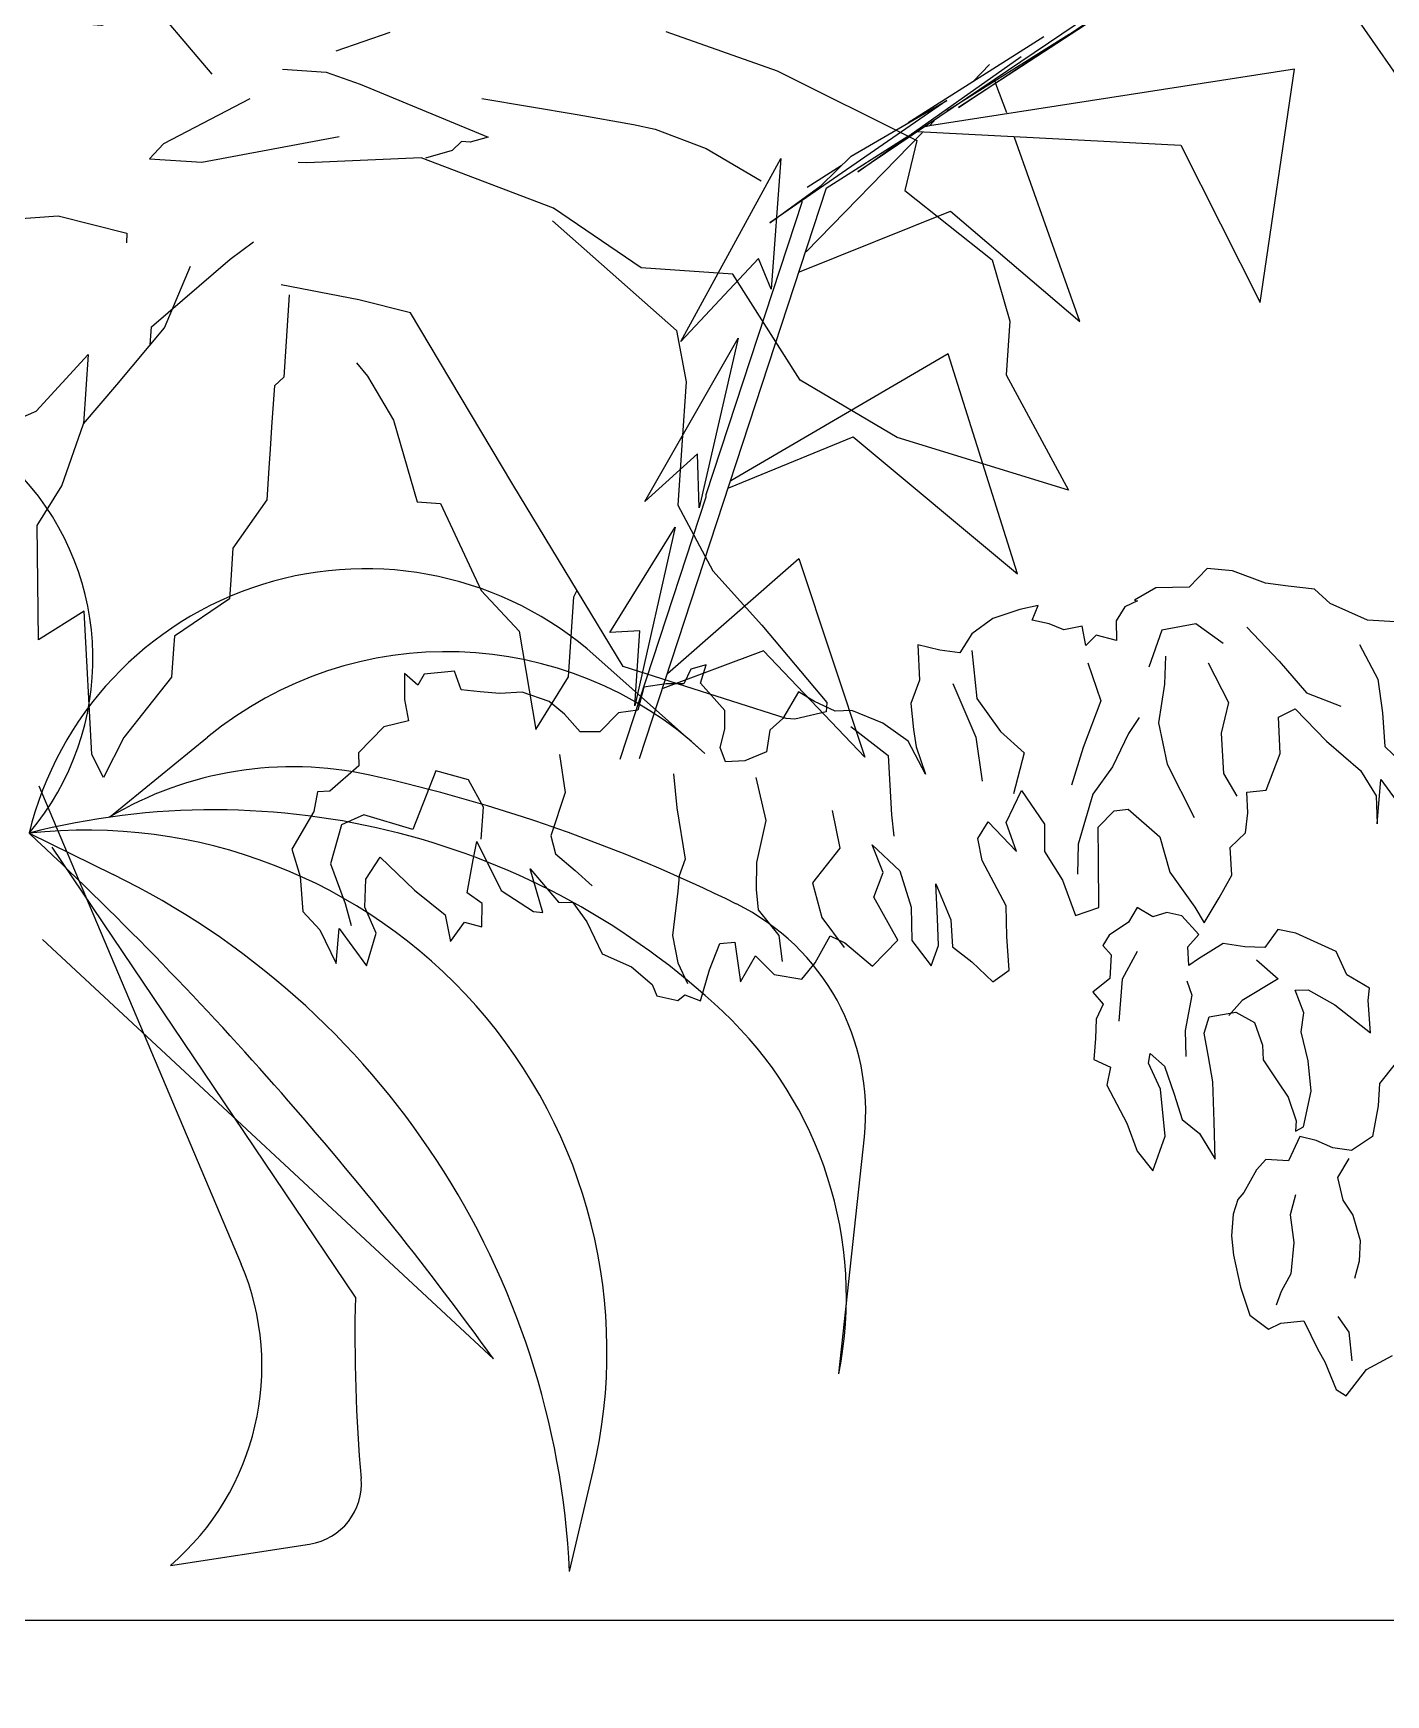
# Model space of a CAD drawing. Header units: millimetres. Extents: x 118878 to 201916, y 10986 to 20993.
# Drawn here: x 184452 to 184512.9, y 13839.6 to 13914.4 of the extents above; entities that cross this region are included whole.
import ezdxf

# ---------------------------------------------------------------- set-up
doc = ezdxf.new("R2010")
doc.units = ezdxf.units.MM
doc.header["$LTSCALE"] = 100
for name, color, linetype in [('0-DARPUSH', 213, 'Continuous'), ('3', 3, 'Continuous'), ('HA', 1, 'Continuous'), ('TREE', 83, 'Continuous')]:
    doc.layers.add(name, color=color, linetype=linetype)
doc.styles.add('QCADDimTextStyle', font='txt')
doc.dimstyles.new('QCADDimStyle', dxfattribs={"dimtxt": 20, "dimasz": 10, "dimexe": 0, "dimexo": 0, "dimgap": 5, "dimtad": 0, "dimtoh": 1, "dimdec": 0, "dimzin": 0, "dimdsep": 46, "dimtxsty": 'QCADDimTextStyle', "dimcen": 0.09, "dimclrt": 2, "dimadec": 0, "dimazin": 0, "dimtfac": 1, "dimtdec": 4, "dimtofl": 0, "dimtmove": 2, "dimatfit": 3, "dimfxl": 1, "dimtolj": 1, "dimtzin": 0, "dimarcsym": 0})

# ---------------------------------------------------------------- blocks, each defined once
blk = doc.blocks.new('A$C500044CD')
at = {"layer": 'TREE'}
for p, q in [((2.932, 1.12401), (2.7216, 0.96721)), ((2.7216, 0.96721), (2.8796, 1.08681)), ((2.8268, 1.05041), (2.6708, 0.93001)), ((2.9216, 1.03481), (2.9928, 0.94521)), ((2.6956, 0.95761), (2.764, 1.00721)), ((2.7772, 1.00921), (2.7156, 0.96481)), ((2.56549, 0.99726), (2.62518, 0.98038)), ((2.6708, 0.93001), (2.7528, 0.99601)), ((2.8968, 0.99841), (2.7048, 0.95601)), ((2.8864, 0.87481), (2.8968, 0.99841)), ((2.39305, 0.97629), (2.42067, 0.98783)), ((2.7364, 0.99081), (2.7284, 0.98121)), ((2.62518, 0.98038), (2.70089, 0.94846)), ((2.7404, 0.98081), (2.74, 0.98201)), ((2.74, 0.98201), (2.74, 0.98201)), ((2.7472, 0.96601), (2.7404, 0.98081)), ((2.7152, 0.97041), (2.6264, 0.90041)), ((2.6668, 0.93801), (2.7152, 0.97041)), ((2.36543, 0.96475), (2.38841, 0.96466)), ((2.38841, 0.96466), (2.40677, 0.95959)), ((2.40677, 0.95959), (2.47562, 0.93602)), ((2.47111, 0.95601), (2.52165, 0.95082)), ((2.7036, 0.95281), (2.6464, 0.88641)), ((2.7008, 0.95321), (2.8396, 0.95481)), ((2.7048, 0.95601), (2.7072, 0.95681)), ((2.7072, 0.95681), (2.71, 0.96041)), ((2.7924, 0.85881), (2.752, 0.95321)), ((2.8396, 0.95481), (2.8864, 0.87481)), ((2.52165, 0.95082), (2.55151, 0.94738)), ((2.55151, 0.94738), (2.56299, 0.94567)), ((2.56299, 0.94567), (2.59054, 0.93724)), ((2.6548, 0.92041), (2.696, 0.95041)), ((2.70089, 0.94846), (2.69619, 0.92185)), ((2.47562, 0.93602), (2.46642, 0.93273)), ((2.59054, 0.93724), (2.62035, 0.92214)), ((2.652, 0.92161), (2.6668, 0.93801)), ((2.45721, 0.92777), (2.4434, 0.92283)), ((2.46182, 0.93275), (2.45721, 0.92777)), ((2.46642, 0.93273), (2.46182, 0.93275)), ((2.5836, 0.83521), (2.63, 0.93441)), ((2.63, 0.93441), (2.6292, 0.86561)), ((2.6448, 0.92041), (2.662, 0.93281)), ((2.4411, 0.92284), (2.38132, 0.91642)), ((2.51226, 0.90093), (2.4411, 0.92284)), ((2.6548, 0.92041), (2.5756, 0.61481)), ((2.6264, 0.90041), (2.652, 0.92161)), ((2.69619, 0.92185), (2.74432, 0.88837)), ((2.38132, 0.91642), (2.37673, 0.91643)), ((2.602, 0.75561), (2.6428, 0.91281)), ((2.6436, 0.87561), (2.7208, 0.91241)), ((2.7208, 0.91241), (2.7924, 0.85881)), ((2.56041, 0.87244), (2.51226, 0.90093)), ((2.51223, 0.89427), (2.58097, 0.84074)), ((2.74432, 0.88837), (2.75569, 0.8567)), ((2.6216, 0.88121), (2.5836, 0.83521)), ((2.6292, 0.86561), (2.6216, 0.88121)), ((2.60867, 0.87226), (2.56041, 0.87244)), ((2.64753, 0.81884), (2.60867, 0.87226)), ((2.75569, 0.8567), (2.75558, 0.82841)), ((2.41323, 0.84638), (2.37188, 0.85154)), ((2.44078, 0.84128), (2.41323, 0.84638)), ((2.46364, 0.80791), (2.44078, 0.84128)), ((2.57, 0.75001), (2.6136, 0.83881)), ((2.58097, 0.84074), (2.58776, 0.81408)), ((2.6136, 0.83881), (2.5988, 0.74841)), ((2.7244, 0.83761), (2.6144, 0.76361)), ((2.768, 0.72441), (2.7244, 0.83761)), ((2.75558, 0.82841), (2.79212, 0.77001)), ((2.41408, 0.81321), (2.42017, 0.80655)), ((2.58776, 0.81408), (2.58763, 0.78079)), ((2.70028, 0.792), (2.64753, 0.81884)), ((2.42017, 0.80655), (2.43537, 0.78435)), ((2.5002, 0.7545), (2.46364, 0.80791)), ((2.6136, 0.76001), (2.6772, 0.79081)), ((2.6772, 0.79081), (2.768, 0.72441)), ((2.79212, 0.77001), (2.70028, 0.792)), ((2.43537, 0.78435), (2.45049, 0.74221)), ((2.58763, 0.78079), (2.58751, 0.74917)), ((2.596, 0.77681), (2.57, 0.75001)), ((2.5988, 0.74841), (2.596, 0.77681)), ((2.56419, 0.66271), (2.5002, 0.7545)), ((2.5656, 0.61401), (2.602, 0.75441)), ((2.602, 0.75441), (2.602, 0.75561)), ((2.58751, 0.74917), (2.60806, 0.7158)), ((2.45049, 0.74221), (2.46272, 0.74217)), ((2.46272, 0.74217), (2.48701, 0.69778)), ((2.556, 0.68001), (2.5868, 0.73761)), ((2.5868, 0.73761), (2.5716, 0.64241)), ((2.5876, 0.66041), (2.6528, 0.72521)), ((2.6528, 0.72521), (2.694, 0.62321)), ((2.60806, 0.7158), (2.63553, 0.68906)), ((2.53593, 0.69759), (2.53739, 0.70115)), ((2.48701, 0.69778), (2.50833, 0.67777)), ((2.53576, 0.65552), (2.53593, 0.69759)), ((2.5716, 0.68201), (2.556, 0.68001)), ((2.5716, 0.64241), (2.5716, 0.68201)), ((2.63553, 0.68906), (2.67215, 0.65064)), ((2.50833, 0.67777), (2.52036, 0.6268)), ((2.6372, 0.67561), (2.5856, 0.65241)), ((2.694, 0.62321), (2.6372, 0.67561)), ((2.60985, 0.6198), (2.54941, 0.66709)), ((2.52036, 0.6268), (2.53576, 0.65552)), ((2.65143, 0.64073), (2.56419, 0.66271)), ((2.67215, 0.65064), (2.67213, 0.64564)), ((2.65603, 0.64071), (2.65143, 0.64073)), ((2.67213, 0.64564), (2.65603, 0.64071)), ((2.29947, 0.56653), (2.34826, 0.61184)), ((2.26136, 0.5806), (2.38344, 0.33644)), ((2.25776, 0.55546), (2.30325, 0.53662)), ((2.44448, 0.32287), (2.27041, 0.54895)), ((2.51903, 0.29501), (2.26831, 0.50013)), ((2.70084, 0.29875), (2.70637, 0.42385)), ((2.56598, 0.18599), (2.57508, 0.2396)), ((2.35631, 0.17592), (2.42866, 0.19175))]:
    blk.add_line(p, q, dxfattribs=at)
for points in [[(2.32864, 0.9599), (2.30117, 0.9883), (2.28508, 0.98836), (2.26897, 0.98177), (2.26897, 0.98177), (2.25288, 0.98183), (2.2093, 1.00364)], [(2.2042, 0.87383), (2.25249, 0.8803), (2.28923, 0.8735), (2.28921, 0.86851)], [(2.34927, 0.94817), (2.30551, 0.9217), (2.29858, 0.91341), (2.32616, 0.9133), (2.39747, 0.93133), (2.39747, 0.93133)], [(2.30509, 0.81568), (2.30513, 0.82517), (2.30513, 0.82517), (2.34435, 0.8633), (2.35588, 0.87324)], [(2.37646, 0.84653), (2.37629, 0.80325), (2.37167, 0.79828), (2.37161, 0.78163), (2.37159, 0.77664), (2.37154, 0.76499), (2.3715, 0.755), (2.37144, 0.73836), (2.35525, 0.71179), (2.35518, 0.69515), (2.35514, 0.68516), (2.32748, 0.66363), (2.32746, 0.65697), (2.3274, 0.64199), (2.31584, 0.62539), (2.30429, 0.60879), (2.29501, 0.58719), (2.28816, 0.59887), (2.28816, 0.59887), (2.27926, 0.6738), (2.25622, 0.65725), (2.25185, 0.71719), (2.26343, 0.73878), (2.27275, 0.77203), (2.27275, 0.77203), (2.28892, 0.79361), (2.31203, 0.82514), (2.31203, 0.82514), (2.32365, 0.85838)], [(2.18803, 0.85226), (2.16501, 0.84236), (2.13963, 0.81583), (2.11658, 0.79927), (2.09582, 0.77771), (2.07964, 0.75614), (2.07962, 0.75115), (2.06337, 0.70793), (2.05179, 0.68634), (2.04713, 0.66971), (2.04711, 0.66472), (2.06784, 0.67463), (2.11616, 0.69108), (2.15535, 0.72256), (2.12301, 0.67941), (2.12304, 0.68606), (2.19683, 0.75069), (2.18757, 0.73408), (2.22446, 0.76556), (2.24749, 0.77712), (2.24749, 0.77712), (2.27289, 0.80865), (2.27275, 0.77203)], [(2.96814, 0.71172), (2.9533, 0.71165), (2.93322, 0.71919), (2.92454, 0.72623), (2.91056, 0.72687), (2.89852, 0.72782), (2.88078, 0.73321), (2.86742, 0.73353), (2.85869, 0.72315), (2.84111, 0.72163), (2.83042, 0.71447), (2.83189, 0.71415), (2.82553, 0.71068), (2.82143, 0.70306), (2.82217, 0.69271), (2.81134, 0.69486), (2.80636, 0.68908), (2.80369, 0.6991), (2.79422, 0.69653), (2.78641, 0.69919), (2.77726, 0.70063), (2.77992, 0.70843), (2.77044, 0.70586), (2.75654, 0.70014), (2.7461, 0.69146), (2.74035, 0.68102), (2.72988, 0.68182), (2.71809, 0.68381), (2.72018, 0.66534), (2.71633, 0.65281), (2.71859, 0.63932), (2.72068, 0.63019), (2.7264, 0.61628), (2.71625, 0.63298), (2.70236, 0.64156), (2.68559, 0.64711), (2.67682, 0.64621), (2.66574, 0.65073), (2.65706, 0.65522), (2.64959, 0.64067), (2.64319, 0.63408), (2.64214, 0.62258), (2.63115, 0.61721), (2.62101, 0.61608), (2.61779, 0.62347), (2.61958, 0.63311), (2.61893, 0.64291), (2.60534, 0.65648), (2.60766, 0.66635), (2.59965, 0.66346), (2.59658, 0.65559), (2.58719, 0.65501), (2.57572, 0.65253), (2.57325, 0.64023), (2.56327, 0.63813), (2.55411, 0.62769), (2.54377, 0.62695), (2.53493, 0.6358), (2.52641, 0.64188), (2.51189, 0.64582), (2.50023, 0.64444), (2.48986, 0.64469), (2.4799, 0.64501), (2.47574, 0.65464), (2.45991, 0.652), (2.45693, 0.64612), (2.44947, 0.65181), (2.45035, 0.63809), (2.45317, 0.6271), (2.44042, 0.62299), (2.42796, 0.60859), (2.42868, 0.60178), (2.41423, 0.58748), (2.40783, 0.58683), (2.40661, 0.5763), (2.39618, 0.55574), (2.40149, 0.54176), (2.40413, 0.52339), (2.41355, 0.51449), (2.42335, 0.4973), (2.42366, 0.51575), (2.43925, 0.49699), (2.44326, 0.5145), (2.43651, 0.5278), (2.43602, 0.54258), (2.44292, 0.55463), (2.46204, 0.53844), (2.47891, 0.5264), (2.48261, 0.51272), (2.48936, 0.52319), (2.49858, 0.52134), (2.49796, 0.53354), (2.48974, 0.53868), (2.49175, 0.55628), (2.4931, 0.56599), (2.50759, 0.5411), (2.5251, 0.53114), (2.53008, 0.53098), (2.52195, 0.5534), (2.53802, 0.53684), (2.54548, 0.53709), (2.55344, 0.52753), (2.56267, 0.51124), (2.57851, 0.5054), (2.58985, 0.49682), (2.59281, 0.49095), (2.60398, 0.48928), (2.60743, 0.4924), (2.61578, 0.48983), (2.61954, 0.50631), (2.6241, 0.52051), (2.63181, 0.5218), (2.63624, 0.50117), (2.64324, 0.51522), (2.65368, 0.50607), (2.66837, 0.50456), (2.67479, 0.51356), (2.68169, 0.52815), (2.68972, 0.52497), (2.70492, 0.51364), (2.71735, 0.52817), (2.70336, 0.55003), (2.70753, 0.56318), (2.70078, 0.57733), (2.71621, 0.56463), (2.72328, 0.546), (2.7248, 0.52842), (2.73582, 0.51583), (2.73894, 0.52682), (2.73758, 0.54089), (2.73555, 0.55895), (2.74456, 0.54064), (2.74635, 0.5265), (2.75702, 0.51937), (2.76859, 0.50942), (2.7768, 0.51617), (2.77443, 0.53374), (2.77317, 0.54981), (2.759, 0.57277), (2.7561, 0.58417), (2.76094, 0.59333), (2.77683, 0.57872), (2.77039, 0.59349), (2.77739, 0.61094), (2.79056, 0.59389), (2.79153, 0.57962), (2.80189, 0.56508), (2.80986, 0.54702), (2.8219, 0.552), (2.82006, 0.57745), (2.81883, 0.59409), (2.82663, 0.60331), (2.83393, 0.60453), (2.85144, 0.59118), (2.85803, 0.5729), (2.87227, 0.55547), (2.87757, 0.54744), (2.88477, 0.56109), (2.89064, 0.57339), (2.88878, 0.58794), (2.89632, 0.59614), (2.89696, 0.60671), (2.89574, 0.61741), (2.90579, 0.61909), (2.91195, 0.63894), (2.90979, 0.65782), (2.9183, 0.66278), (2.93581, 0.64689), (2.95461, 0.63262), (2.96368, 0.61984), (2.96513, 0.60523), (2.96563, 0.62852), (2.97431, 0.61808)], [(2.87829, 0.69473), (2.86342, 0.70413), (2.84578, 0.69963), (2.84016, 0.67987)], [(2.89017, 0.70407), (2.90826, 0.68728), (2.92376, 0.67162), (2.94214, 0.66577)], [(2.94993, 0.69877), (2.96079, 0.6812), (2.96431, 0.66353), (2.96665, 0.64609), (2.9759, 0.63816), (2.98513, 0.62442)], [(2.74659, 0.68263), (2.75077, 0.65757), (2.76443, 0.64104), (2.77747, 0.63076), (2.77321, 0.60882)], [(2.84844, 0.6862), (2.84893, 0.67143), (2.84699, 0.65087), (2.85296, 0.62951), (2.86894, 0.60246)], [(2.87116, 0.68406), (2.88303, 0.66382), (2.88024, 0.64751), (2.88275, 0.62656), (2.89062, 0.615)], [(2.80788, 0.67999), (2.81608, 0.66056), (2.80838, 0.6355), (2.80341, 0.61528)], [(2.73769, 0.66473), (2.75161, 0.63734), (2.75643, 0.61437)], [(2.83671, 0.65311), (2.83166, 0.64434), (2.82435, 0.62628), (2.81497, 0.61127), (2.80897, 0.58451), (2.80962, 0.56877)], [(2.68557, 0.63876), (2.70616, 0.62479), (2.70993, 0.59372), (2.71177, 0.58271)], [(2.53356, 0.61435), (2.53784, 0.59469), (2.53181, 0.57146), (2.5348, 0.56206), (2.54563, 0.55396), (2.5552, 0.54664)], [(2.59405, 0.60804), (2.59702, 0.59028), (2.60304, 0.56355), (2.60056, 0.55465), (2.60034, 0.54668), (2.59888, 0.52323), (2.60267, 0.50901), (2.60839, 0.4985)], [(2.63748, 0.60893), (2.64417, 0.5867), (2.64055, 0.5643), (2.64136, 0.55014), (2.64313, 0.53954), (2.65477, 0.52663), (2.65744, 0.51321)], [(2.49528, 0.56734), (2.49544, 0.58421), (2.48676, 0.59804), (2.46932, 0.60163), (2.46501, 0.58846), (2.45914, 0.57022), (2.43296, 0.57617), (2.42149, 0.57029), (2.41707, 0.54932), (2.42598, 0.52902), (2.42984, 0.51777)], [(2.67861, 0.59401), (2.68385, 0.57451), (2.67075, 0.55548), (2.6767, 0.53765), (2.68956, 0.52254)], [(2.84336, 0.53026), (2.8364, 0.51523), (2.83615, 0.49297)], [(2.9064, 0.52989), (2.91829, 0.52056), (2.90014, 0.50805), (2.89363, 0.4996)], [(2.87042, 0.51653), (2.87364, 0.50914), (2.87126, 0.49034), (2.87255, 0.47669)], [(2.98255, 0.47979), (2.97501, 0.46905), (2.97501, 0.45716), (2.97318, 0.44101), (2.96265, 0.43288), (2.95263, 0.43361), (2.9437, 0.43707), (2.93496, 0.43858), (2.9298, 0.42541), (2.91791, 0.4254), (2.91335, 0.41969), (2.9075, 0.40725), (2.90461, 0.40337), (2.90253, 0.39552), (2.90244, 0.38419), (2.90414, 0.374), (2.90888, 0.35753), (2.91469, 0.34307), (2.92485, 0.33642), (2.93121, 0.33989), (2.94319, 0.34189), (2.95154, 0.32744), (2.95556, 0.32117), (2.96245, 0.30704), (2.96791, 0.30399), (2.9778, 0.31852), (2.99087, 0.32665)], [(2.96137, 0.4287), (2.95617, 0.41835), (2.95968, 0.40663), (2.96533, 0.39908), (2.97006, 0.386), (2.97032, 0.37515), (2.96846, 0.36592)], [(2.93472, 0.40783), (2.93254, 0.39714), (2.93537, 0.38275), (2.93473, 0.36623), (2.9304, 0.35659), (2.92808, 0.34927)], [(2.96099, 0.34543), (2.96726, 0.33756), (2.96977, 0.32256)]]:
    blk.add_lwpolyline(points, dxfattribs=at)
blk.add_lwpolyline([(2.85059, 0.54887), (2.84191, 0.55337), (2.83787, 0.54533), (2.82824, 0.53778), (2.82521, 0.53218), (2.82994, 0.52759), (2.83004, 0.51516), (2.82144, 0.50735), (2.82738, 0.50141), (2.8242, 0.49338), (2.8245, 0.4831), (2.82434, 0.47218), (2.83327, 0.46871), (2.83192, 0.45901), (2.84363, 0.43974), (2.84999, 0.42538), (2.85899, 0.41556), (2.86435, 0.43428), (2.86026, 0.45879), (2.85309, 0.47203), (2.85367, 0.47708), (2.86163, 0.47091), (2.86756, 0.45661), (2.8727, 0.4436), (2.8822, 0.4367), (2.89127, 0.42392), (2.88957, 0.44345), (2.88749, 0.46433), (2.88434, 0.47725), (2.88129, 0.48961), (2.88337, 0.49831), (2.89725, 0.50162), (2.90737, 0.49694), (2.91229, 0.48531), (2.91316, 0.47753), (2.92129, 0.46701), (2.92763, 0.45872), (2.93261, 0.44668), (2.93255, 0.44115), (2.93663, 0.44381), (2.93942, 0.46268), (2.93678, 0.47851), (2.93227, 0.4936), (2.933, 0.50363), (2.92767, 0.51519), (2.93451, 0.51577), (2.94897, 0.50885), (2.96864, 0.49529), (2.96625, 0.51216), (2.9667, 0.51874), (2.9542, 0.525), (2.94784, 0.53682), (2.92608, 0.54507), (2.91651, 0.54644), (2.91025, 0.53648), (2.89981, 0.53629), (2.88831, 0.53735), (2.87581, 0.52832), (2.87106, 0.52456), (2.86987, 0.53426), (2.87523, 0.5411), (2.86575, 0.55042), (2.85763, 0.55161)], close=True, dxfattribs=at)
for centre, radius, start, end in [((2.14389, 0.64008), 0.14187, 323.38601, 128.71935), ((2.43715, 0.52358), 0.1822, 51.96542, 169.92126), ((2.48361, 0.46608), 0.19891, 50.60698, 132.87952), ((2.40584, 0.41106), 0.18838, 81.18883, 124.38013), ((2.30467, -0.24165), 0.84888, 67.35827, 81.18883), ((2.37874, 0.18383), 0.39083, 50.39532, 108.03146), ((2.30486, 0.28546), 0.27408, 350.36883, 99.89581), ((1.06353, -0.90376), 1.88561, 39.4754, 50.70304), ((2.5845, 0.42924), 0.12198, 357.4717, 67.35827), ((2.13879, 0.13964), 0.4297, 6.19233, 67.49647), ((2.49641, 0.32604), 0.20625, 352.39493, 50.39532), ((2.26005, 0.27474), 0.13795, 314.24868, 26.56505), ((3.29723, 0.35618), 0.85339, 182.2368, 188.64387), ((2.4218, 0.2231), 0.03209, 282.33909, 8.64387)]:
    blk.add_arc(centre, radius, start, end, dxfattribs=at)

msp = doc.modelspace()

# ---------------------------------------------------------------- linework, layer by layer
at = {"layer": '0-DARPUSH'}
msp.add_lwpolyline([(183945.98, 13837.966), (184909.98, 13837.966), (184909.98, 13842.966), (183945.98, 13842.966)], close=True, dxfattribs=at)

# ---------------------------------------------------------------- block references
at = {"layer": 'HA', "color": 1, "ltscale": 0.1, "xscale": 85.61280000539743, "yscale": 85.61280000539743, "zscale": 85.61280000539743, "rotation": 356.3768169863729}
msp.add_blockref('A$C500044CD', (184255.869, 13843.163), dxfattribs=at)

# ---------------------------------------------------------------- leaders
at = {"layer": '3'}
msp.add_leader([(184440.238, 13285.195), (184440.238, 14060.156), (184909.305, 14060.156)], dimstyle='QCADDimStyle', override={"dimtxt": 0.18, "dimasz": 20, "dimexe": 0.18, "dimexo": 0.0625, "dimgap": 0.09, "dimtih": 1, "dimdec": 4, "dimclrt": 0, "dimtmove": 0}, dxfattribs=at)

doc.saveas('drawing.dxf')
